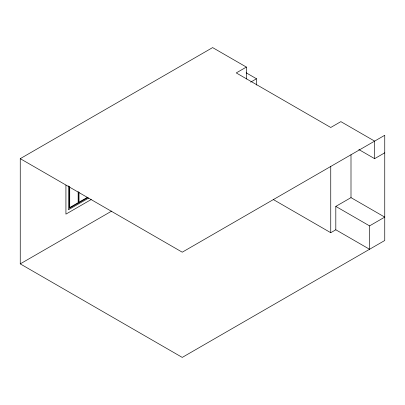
<?xml version="1.0" encoding="UTF-8"?>
<svg xmlns="http://www.w3.org/2000/svg" width="405" height="405" viewBox="0 0 405 405"><rect width="100%" height="100%" fill="white"/><g stroke="black" fill="none" stroke-linecap="round" stroke-linejoin="round"><path stroke-width="0.61" d="M20.25 158.659L182.25 252.188L384.75 135.275L384.75 240.499L182.25 357.407L20.25 263.878L20.25 158.659L212.625 47.593L246.377 67.078L246.377 78.975M246.377 67.078L236.252 72.92L330.748 127.479L340.873 121.637L374.625 141.122L374.625 158.659L384.75 152.812M250.639 82.149L256.502 78.767L256.502 85.07M87.439 197.321L79 202.191L79 192.274M87.86 197.564L69.301 208.281L69.301 186.305M88.705 198.05L68.455 209.744L68.455 185.855M91.236 199.513L65.924 214.129L65.924 185.125M20.25 263.878L111.714 211.071M335.811 206.398L350.998 197.63L384.75 217.115L369.562 225.884L335.811 206.398L335.811 229.782L369.562 249.267L369.562 225.884M273.395 199.589L330.748 232.703L335.811 229.782M246.159 72.794L256.502 78.767M358.84 149.541L374.625 158.659M350.998 154.761L350.998 197.63M330.748 166.546L330.748 232.703M78.58 192.248L78.58 202.925M78.16 191.519L78.16 202.677L69.721 207.552L69.721 187.09"/></g></svg>
